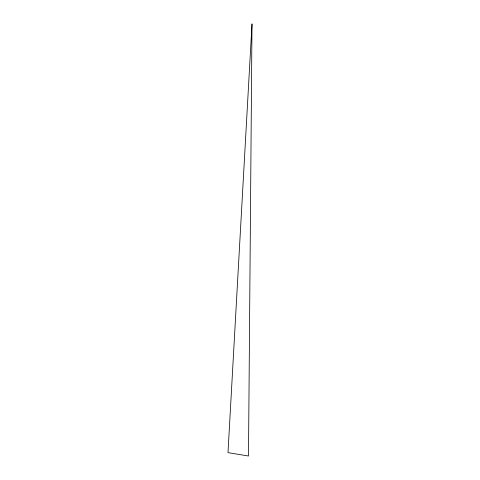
<?xml version="1.0" encoding="UTF-8"?>
<svg xmlns="http://www.w3.org/2000/svg" width="480" height="480" viewBox="0 0 480 480"><rect width="100%" height="100%" fill="white"/><g stroke="black" fill="none" stroke-linecap="round" stroke-linejoin="round"><path stroke-width="0.72" d="M252.006 24L248.49 456L227.994 452.652L252.006 24"/></g></svg>
